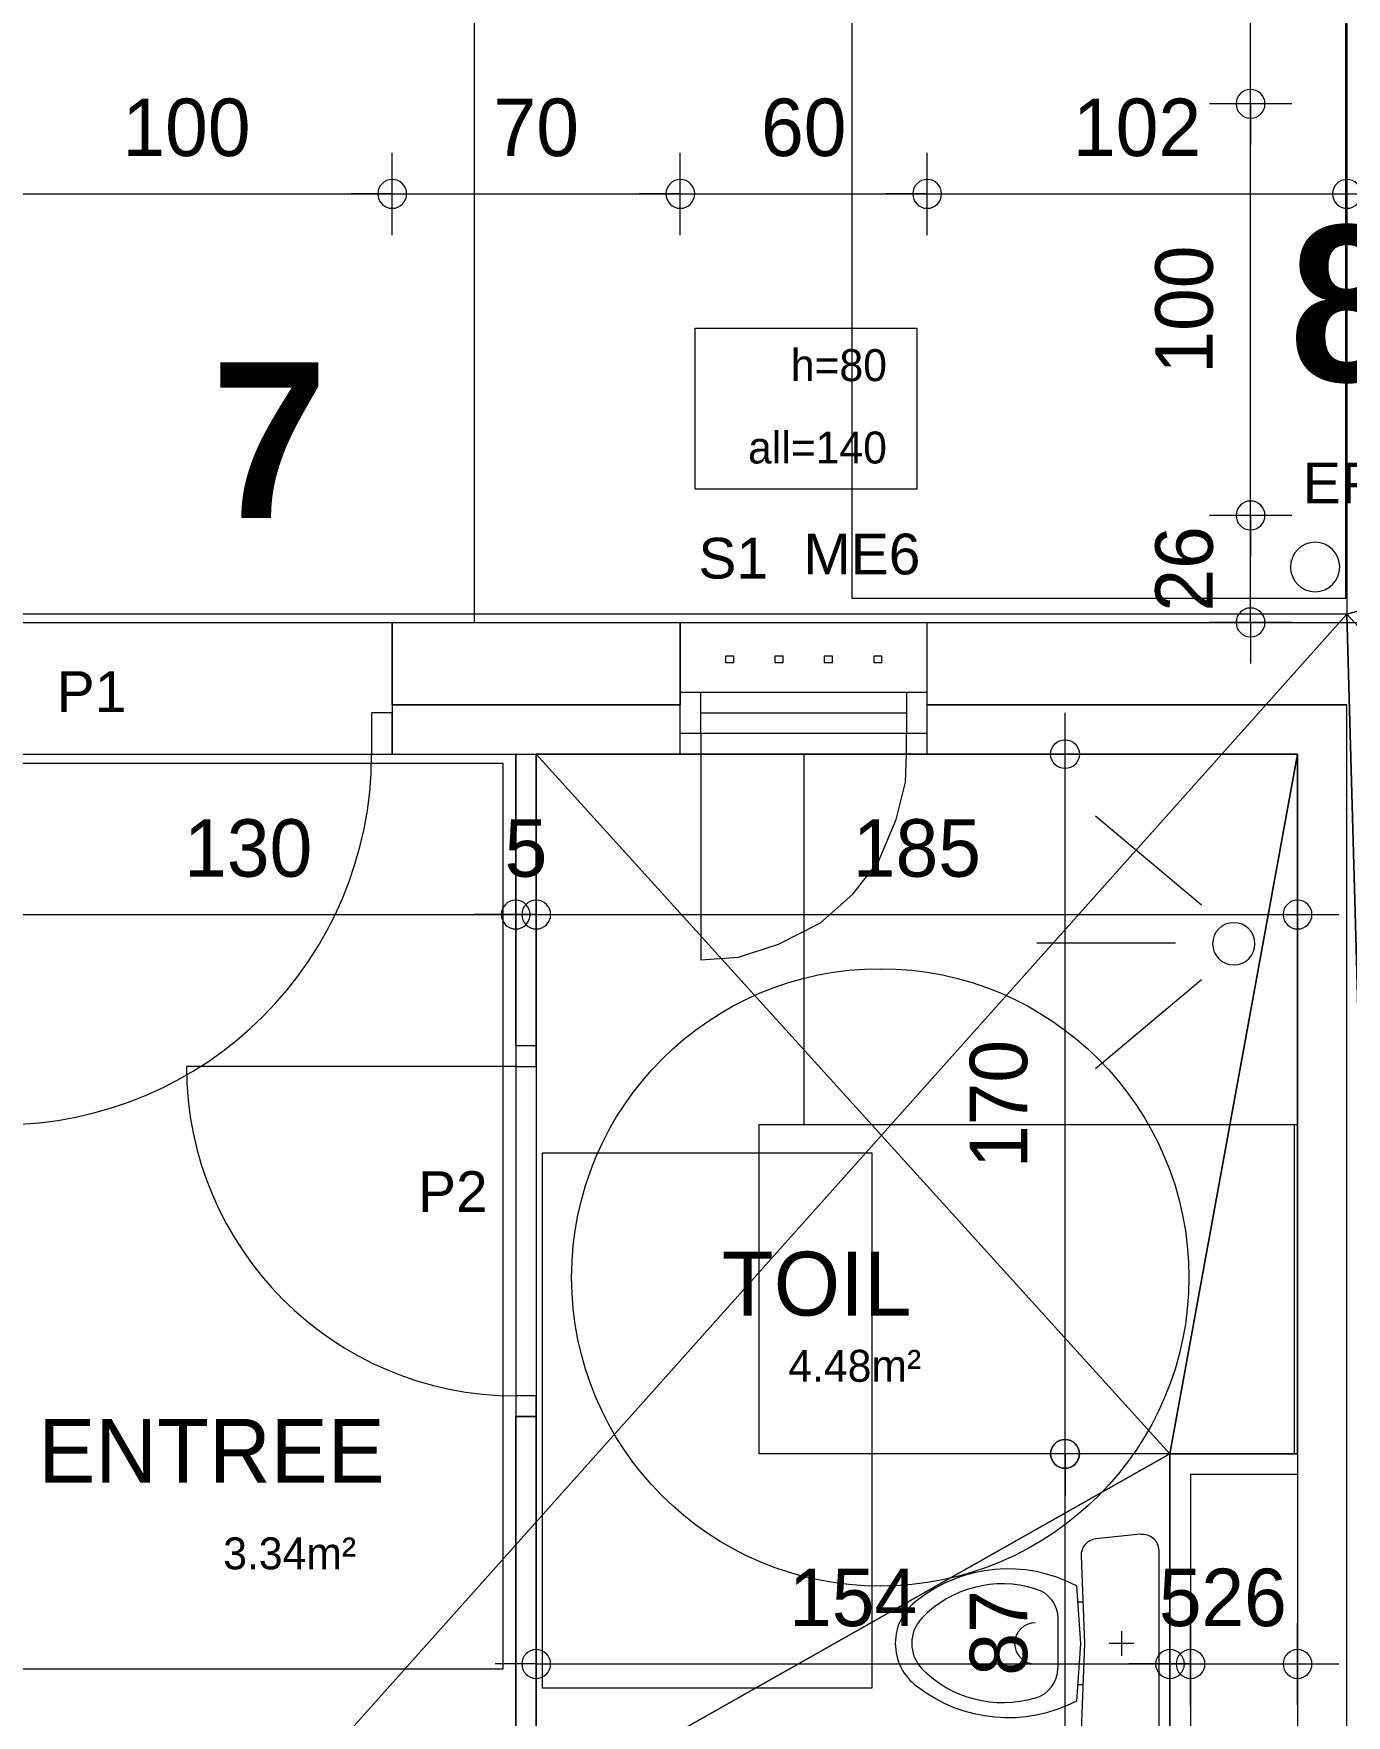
# Model space of a CAD drawing. Header units: metres. Extents: x 1.8 to 61.8, y -53.3 to -11.3.
# Drawn here: x 16.21 to 19.4, y -19.31 to -15.225 of the extents above; entities that cross this region are included whole.
import ezdxf
from ezdxf.enums import TextEntityAlignment as Align
from ezdxf.lldxf.tags import DXFTag

# ---------------------------------------------------------------- set-up
doc = ezdxf.new("R2010")
doc.units = ezdxf.units.M
doc.header["$MEASUREMENT"] = 0
for name, color, linetype in [('Calque commun', 7, 'Continuous'), ('Calque2', 7, 'Continuous'), ('Calque5', 7, 'Continuous'), ('Textes', 7, 'Continuous')]:
    doc.layers.add(name, color=color, linetype=linetype)
doc.styles.add('Arial14', font='arial.ttf', dxfattribs={"height": 0.098961})
doc.styles.add('Century Gothic12', font='GOTHIC.TTF', dxfattribs={"height": 0.077575})
doc.styles.add('Century Gothic18', font='GOTHIC.TTF', dxfattribs={"height": 0.139636})
doc.styles.add('Century Gothic19', font='GOTHICB.TTF', dxfattribs={"height": 0.378481})
doc.styles.add('Century Gothic21', font='GOTHIC.TTF', dxfattribs={"height": 0.155151})
tags = doc.linetypes.add('HIDDEN', pattern=[0.375, 0.25, -0.125]).pattern_tags.tags
tags[6:7] = [DXFTag(74, 4), DXFTag(75, 0), DXFTag(340, '0'), DXFTag(46, 1.0), DXFTag(50, 0.0), DXFTag(44, 0.0), DXFTag(45, 0.0)]
tags[4:5] = [DXFTag(74, 4), DXFTag(75, 0), DXFTag(340, '0'), DXFTag(46, 1.0), DXFTag(50, 0.0), DXFTag(44, 0.0), DXFTag(45, 0.0)]
tags = doc.linetypes.add('HIDDEN2', pattern=[0.1875, 0.125, -0.0625]).pattern_tags.tags
tags[6:7] = [DXFTag(74, 4), DXFTag(75, 0), DXFTag(340, '0'), DXFTag(46, 1.0), DXFTag(50, 0.0), DXFTag(44, 0.0), DXFTag(45, 0.0)]
tags[4:5] = [DXFTag(74, 4), DXFTag(75, 0), DXFTag(340, '0'), DXFTag(46, 1.0), DXFTag(50, 0.0), DXFTag(44, 0.0), DXFTag(45, 0.0)]

# ---------------------------------------------------------------- blocks, each defined once
blk = doc.blocks.new('Block51922')
at = {"layer": 'Calque commun', "color": 7, "linetype": 'Continuous', "lineweight": 18}
for p, q in [((17.0815, -16.6552), (17.7815, -16.6552)), ((18.3815, -16.6552), (19.6015, -16.6552))]:
    blk.add_line(p, q, dxfattribs=at)
at = {"layer": 'Calque commun', "color": 7, "linetype": 'Continuous', "lineweight": 9}
for p, q in [((17.0815, -16.8552), (17.7815, -16.8552)), ((18.3815, -16.8552), (19.4015, -16.8552)), ((17.0815, -16.9752), (17.7815, -16.9752)), ((18.3815, -16.9752), (19.2815, -16.9752))]:
    blk.add_line(p, q, dxfattribs=at)
blk = doc.blocks.new('@PRES_1_$$_1')
at = {"layer": 'Calque commun', "color": 5, "linetype": 'Continuous', "lineweight": 9}
blk.add_line((0.05, 0.32), (0.05, 1.22), dxfattribs=at)
at = {"layer": 'Calque commun', "color": 5, "linetype": 'Continuous', "lineweight": 9, "extrusion": (0, 0, -1)}
blk.add_arc((-0.05, 0.32), 0.9, 90, 180, dxfattribs=at)
at = {"layer": 'Calque commun', "color": 5, "linetype": 'Continuous', "lineweight": 9}
mesh = blk.add_polyface(dxfattribs=at)
corners = [(0, 0.22), (0, 0.32), (0.05, 0.32), (0.05, 0.22)]
mesh.append_faces([[corners[k] for k in face] for face in [(0, 1, 2, 3)]], dxfattribs={"color": 5})
mesh = blk.add_polyface(dxfattribs=at)
corners = [(0.95, 0.22), (0.95, 0.32), (1, 0.32), (1, 0.22)]
mesh.append_faces([[corners[k] for k in face] for face in [(0, 1, 2, 3)]], dxfattribs={"color": 5})
blk = doc.blocks.new('@PRES_1_$$_1-2')
at = {"layer": 'Calque commun', "color": 0, "linetype": 'Continuous', "lineweight": 9}
blk.add_line((0, 0), (0, 0.32), dxfattribs=at)
blk = doc.blocks.new('@PRES_1_$$_1-3')
at = {"layer": 'Calque commun', "color": 0, "linetype": 'Continuous', "lineweight": 9}
blk.add_line((0, 0), (0, 0.32), dxfattribs=at)
blk = doc.blocks.new('INTER_2D_COMB')
at = {"layer": 'Calque commun', "color": 0, "linetype": 'ByBlock', "lineweight": -2}
blk.add_blockref('@PRES_1_$$_1', (0, 0), dxfattribs=at)
at = {"layer": 'Calque commun', "color": 5, "linetype": 'ByBlock', "lineweight": -2}
blk.add_blockref('@PRES_1_$$_1-2', (0, 0), dxfattribs=at)
at = {"layer": 'Calque commun', "color": 5, "linetype": 'ByBlock', "lineweight": -2, "extrusion": (0, 0, -1), "xscale": -1, "yscale": -1, "zscale": -1, "rotation": -180}
blk.add_blockref('@PRES_1_$$_1-3', (-1, 0), dxfattribs=at)
blk = doc.blocks.new('PLACED_COMB')
at = {"layer": 'Calque commun', "color": 0, "linetype": 'ByBlock', "lineweight": -2}
blk.add_blockref('INTER_2D_COMB', (0, 0), dxfattribs=at)
blk = doc.blocks.new('Block51940')
at = {"layer": 'Calque commun', "color": 7, "linetype": 'Continuous', "lineweight": 9}
blk.add_line((19.2815, -16.9752), (19.2815, -25.3352), dxfattribs=at)
blk = doc.blocks.new('120x220')
at = {"layer": 'Calque commun', "color": 7, "linetype": 'HIDDEN', "lineweight": 9}
mesh = blk.add_polyface(dxfattribs=at)
corners = [(0, 2.2), (0, 0), (1.2, 0), (1.2, 2.2)]
mesh.append_faces([[corners[k] for k in face] for face in [(0, 1, 2, 3)]], dxfattribs={"color": 7})
blk = doc.blocks.new('new235')
at = {"layer": 'Calque commun', "color": 5, "linetype": 'Continuous', "lineweight": 9}
blk.add_arc((0, 0), 0.5, 0, 359.99941, dxfattribs=at)
blk = doc.blocks.new('new236')
at = {"layer": 'Calque commun', "color": 5, "linetype": 'Continuous', "lineweight": 9}
blk.add_arc((0, 0), 0.5, 0, 359.99941, dxfattribs=at)
blk = doc.blocks.new('DimLine54755')
at = {"layer": 'Calque commun', "color": 5, "linetype": 'Continuous', "lineweight": 9}
for p, q in [((16.0815, -15.7141), (16.0815, -15.5141)), ((17.0815, -15.7141), (17.0815, -15.5141)), ((16.0815, -15.6141), (15.9815, -15.6141)), ((16.0815, -15.6141), (17.0815, -15.6141)), ((17.0815, -15.6141), (17.1815, -15.6141))]:
    blk.add_line(p, q, dxfattribs=at)
at = {"layer": 'Calque commun', "color": 5, "linetype": 'Continuous', "lineweight": 9, "xscale": 0.07000000029802322, "yscale": 0.07000000029802322, "zscale": 0.07000000029802322}
for name, p in [('new235', (16.0815, -15.6141)), ('new236', (17.0815, -15.6141))]:
    blk.add_blockref(name, p, dxfattribs=at)
at = {"layer": 'Calque commun', "color": 5, "linetype": 'Continuous', "lineweight": 9, "style": 'Century Gothic18'}
blk.add_text('100', height=0.13964, dxfattribs=at).set_placement((16.5815, -15.5641), align=Align.BOTTOM_CENTER)
blk = doc.blocks.new('@PRES_1_$$_1-22')
at = {"layer": 'Calque commun', "color": 5, "linetype": 'Continuous', "lineweight": 9}
for p, q in [((0, 0.32), (0.6, 0.32)), ((0.6, 0.15), (0, 0.15)), ((0.05, 0.05), (0.05, 0.15)), ((0.55, 0.15), (0.55, 0.05)), ((0.05, 0.1), (0.55, 0.1)), ((0.6, 0.05), (0, 0.05)), ((0, 0), (0.6, 0))]:
    blk.add_line(p, q, dxfattribs=at)
blk = doc.blocks.new('@PRES_1_$$_1-23')
at = {"layer": 'Calque commun', "color": 7, "linetype": 'Continuous', "lineweight": 9}
blk.add_line((0, 0), (0, 0.32), dxfattribs=at)
blk = doc.blocks.new('@PRES_1_$$_1-24')
at = {"layer": 'Calque commun', "color": 7, "linetype": 'Continuous', "lineweight": 9}
blk.add_line((0, 0), (0, 0.32), dxfattribs=at)
blk = doc.blocks.new('INTER_2D_COMB8')
at = {"layer": 'Calque commun', "color": 0, "linetype": 'ByBlock', "lineweight": -2}
for name in ['@PRES_1_$$_1-22', '@PRES_1_$$_1-23']:
    blk.add_blockref(name, (0, 0), dxfattribs=at)
at = {"layer": 'Calque commun', "color": 0, "linetype": 'ByBlock', "lineweight": -2, "extrusion": (0, 0, -1), "xscale": -1, "yscale": -1, "zscale": -1, "rotation": -180}
blk.add_blockref('@PRES_1_$$_1-24', (-0.6, 0), dxfattribs=at)
blk = doc.blocks.new('PLACED_COMB8')
at = {"layer": 'Calque commun', "color": 0, "linetype": 'ByBlock', "lineweight": -2}
blk.add_blockref('INTER_2D_COMB8', (0, 0), dxfattribs=at)
blk = doc.blocks.new('new237')
at = {"layer": 'Calque commun', "color": 5, "linetype": 'Continuous', "lineweight": 9}
blk.add_arc((0, 0), 0.5, 0, 359.99941, dxfattribs=at)
blk = doc.blocks.new('new238')
at = {"layer": 'Calque commun', "color": 5, "linetype": 'Continuous', "lineweight": 9}
blk.add_arc((0, 0), 0.5, 0, 359.99941, dxfattribs=at)
blk = doc.blocks.new('DimLine54767')
at = {"layer": 'Calque commun', "color": 5, "linetype": 'Continuous', "lineweight": 9}
for p, q in [((17.0815, -15.7141), (17.0815, -15.5141)), ((17.7815, -15.7141), (17.7815, -15.5141)), ((17.0815, -15.6141), (16.9815, -15.6141)), ((17.0815, -15.6141), (17.7815, -15.6141)), ((17.7815, -15.6141), (17.8815, -15.6141))]:
    blk.add_line(p, q, dxfattribs=at)
at = {"layer": 'Calque commun', "color": 5, "linetype": 'Continuous', "lineweight": 9, "xscale": 0.07000000029802322, "yscale": 0.07000000029802322, "zscale": 0.07000000029802322}
for name, p in [('new237', (17.0815, -15.6141)), ('new238', (17.7815, -15.6141))]:
    blk.add_blockref(name, p, dxfattribs=at)
at = {"layer": 'Calque commun', "color": 5, "linetype": 'Continuous', "lineweight": 9, "style": 'Century Gothic18'}
blk.add_text('70', height=0.13964, dxfattribs=at).set_placement((17.4315, -15.5641), align=Align.BOTTOM_CENTER)
blk = doc.blocks.new('new239')
at = {"layer": 'Calque commun', "color": 5, "linetype": 'Continuous', "lineweight": 9}
blk.add_arc((0, 0), 0.5, 0, 359.99941, dxfattribs=at)
blk = doc.blocks.new('new240')
at = {"layer": 'Calque commun', "color": 5, "linetype": 'Continuous', "lineweight": 9}
blk.add_arc((0, 0), 0.5, 0, 359.99941, dxfattribs=at)
blk = doc.blocks.new('DimLine54775')
at = {"layer": 'Calque commun', "color": 5, "linetype": 'Continuous', "lineweight": 9}
for p, q in [((17.7815, -15.7141), (17.7815, -15.5141)), ((18.3815, -15.7141), (18.3815, -15.5141)), ((17.7815, -15.6141), (17.6815, -15.6141)), ((17.7815, -15.6141), (18.3815, -15.6141)), ((18.3815, -15.6141), (18.4815, -15.6141))]:
    blk.add_line(p, q, dxfattribs=at)
at = {"layer": 'Calque commun', "color": 5, "linetype": 'Continuous', "lineweight": 9, "xscale": 0.07000000029802322, "yscale": 0.07000000029802322, "zscale": 0.07000000029802322}
for name, p in [('new239', (17.7815, -15.6141)), ('new240', (18.3815, -15.6141))]:
    blk.add_blockref(name, p, dxfattribs=at)
at = {"layer": 'Calque commun', "color": 5, "linetype": 'Continuous', "lineweight": 9, "style": 'Century Gothic18'}
blk.add_text('60', height=0.13964, dxfattribs=at).set_placement((18.0815, -15.5641), align=Align.BOTTOM_CENTER)
blk = doc.blocks.new('new241')
at = {"layer": 'Calque commun', "color": 5, "linetype": 'Continuous', "lineweight": 9}
blk.add_arc((0, 0), 0.5, 0, 359.99941, dxfattribs=at)
blk = doc.blocks.new('new242')
at = {"layer": 'Calque commun', "color": 5, "linetype": 'Continuous', "lineweight": 9}
blk.add_arc((0, 0), 0.5, 0, 359.99941, dxfattribs=at)
blk = doc.blocks.new('DimLine54783')
at = {"layer": 'Calque commun', "color": 5, "linetype": 'Continuous', "lineweight": 9}
for p, q in [((18.3815, -15.7141), (18.3815, -15.5141)), ((19.4015, -15.7141), (19.4015, -15.5141)), ((18.3815, -15.6141), (18.2815, -15.6141)), ((18.3815, -15.6141), (19.4015, -15.6141)), ((19.4015, -15.6141), (19.5015, -15.6141))]:
    blk.add_line(p, q, dxfattribs=at)
at = {"layer": 'Calque commun', "color": 5, "linetype": 'Continuous', "lineweight": 9, "xscale": 0.07000000029802322, "yscale": 0.07000000029802322, "zscale": 0.07000000029802322}
for name, p in [('new241', (18.3815, -15.6141)), ('new242', (19.4015, -15.6141))]:
    blk.add_blockref(name, p, dxfattribs=at)
at = {"layer": 'Calque commun', "color": 5, "linetype": 'Continuous', "lineweight": 9, "style": 'Century Gothic18'}
blk.add_text('102', height=0.13964, dxfattribs=at).set_placement((18.8915, -15.5641), align=Align.BOTTOM_CENTER)
blk = doc.blocks.new('new261')
at = {"layer": 'Calque commun', "color": 5, "linetype": 'Continuous', "lineweight": 9}
blk.add_arc((0, 0), 0.5, 0, 359.99941, dxfattribs=at)
blk = doc.blocks.new('new262')
at = {"layer": 'Calque commun', "color": 5, "linetype": 'Continuous', "lineweight": 9}
blk.add_arc((0, 0), 0.5, 0, 359.99941, dxfattribs=at)
blk = doc.blocks.new('DimLine55080')
at = {"layer": 'Calque commun', "color": 5, "linetype": 'Continuous', "lineweight": 9}
for p, q in [((19.1673, -16.3952), (19.1673, -16.2952)), ((19.2673, -16.3952), (19.0673, -16.3952)), ((19.1673, -16.6552), (19.1673, -16.3952)), ((19.2673, -16.6552), (19.0673, -16.6552)), ((19.1673, -16.6552), (19.1673, -16.7552))]:
    blk.add_line(p, q, dxfattribs=at)
at = {"layer": 'Calque commun', "color": 5, "linetype": 'Continuous', "lineweight": 9, "xscale": 0.07000000029802322, "yscale": 0.07000000029802322, "zscale": 0.07000000029802322, "rotation": 90}
for name, p in [('new262', (19.1673, -16.3952)), ('new261', (19.1673, -16.6552))]:
    blk.add_blockref(name, p, dxfattribs=at)
at = {"layer": 'Calque commun', "color": 5, "linetype": 'Continuous', "lineweight": 9, "style": 'Century Gothic18'}
blk.add_text('26', height=0.13964, rotation=90, dxfattribs=at).set_placement((19.1173, -16.5252), align=Align.BOTTOM_CENTER)
blk = doc.blocks.new('new263')
at = {"layer": 'Calque commun', "color": 5, "linetype": 'Continuous', "lineweight": 9}
blk.add_arc((0, 0), 0.5, 0, 359.99941, dxfattribs=at)
blk = doc.blocks.new('new264')
at = {"layer": 'Calque commun', "color": 5, "linetype": 'Continuous', "lineweight": 9}
blk.add_arc((0, 0), 0.5, 0, 359.99941, dxfattribs=at)
blk = doc.blocks.new('DimLine55088')
at = {"layer": 'Calque commun', "color": 5, "linetype": 'Continuous', "lineweight": 9}
for p, q in [((19.1673, -15.3952), (19.1673, -15.2952)), ((19.2673, -15.3952), (19.0673, -15.3952)), ((19.1673, -16.3952), (19.1673, -15.3952)), ((19.2673, -16.3952), (19.0673, -16.3952)), ((19.1673, -16.3952), (19.1673, -16.4952))]:
    blk.add_line(p, q, dxfattribs=at)
at = {"layer": 'Calque commun', "color": 5, "linetype": 'Continuous', "lineweight": 9, "xscale": 0.07000000029802322, "yscale": 0.07000000029802322, "zscale": 0.07000000029802322, "rotation": 90}
for name, p in [('new264', (19.1673, -15.3952)), ('new263', (19.1673, -16.3952))]:
    blk.add_blockref(name, p, dxfattribs=at)
at = {"layer": 'Calque commun', "color": 5, "linetype": 'Continuous', "lineweight": 9, "style": 'Century Gothic18'}
blk.add_text('100', height=0.13964, rotation=90, dxfattribs=at).set_placement((19.1173, -15.8952), align=Align.BOTTOM_CENTER)
blk = doc.blocks.new('new265')
at = {"layer": 'Calque commun', "color": 5, "linetype": 'Continuous', "lineweight": 9}
blk.add_arc((0, 0), 0.5, 0, 359.99941, dxfattribs=at)
blk = doc.blocks.new('new266')
at = {"layer": 'Calque commun', "color": 5, "linetype": 'Continuous', "lineweight": 9}
blk.add_arc((0, 0), 0.5, 0, 359.99941, dxfattribs=at)
blk = doc.blocks.new('DimLine55096')
at = {"layer": 'Calque commun', "color": 5, "linetype": 'Continuous', "lineweight": 9}
for p, q in [((19.1673, -14.7998), (19.1673, -14.6998)), ((19.2673, -14.7998), (19.0673, -14.7998)), ((19.1673, -15.3952), (19.1673, -14.7998)), ((19.2673, -15.3952), (19.0673, -15.3952)), ((19.1673, -15.3952), (19.1673, -15.4952))]:
    blk.add_line(p, q, dxfattribs=at)
at = {"layer": 'Calque commun', "color": 5, "linetype": 'Continuous', "lineweight": 9, "xscale": 0.07000000029802322, "yscale": 0.07000000029802322, "zscale": 0.07000000029802322, "rotation": 90}
for name, p in [('new266', (19.1673, -14.7998)), ('new265', (19.1673, -15.3952))]:
    blk.add_blockref(name, p, dxfattribs=at)
at = {"layer": 'Calque commun', "color": 5, "linetype": 'Continuous', "lineweight": 9, "style": 'Century Gothic18'}
blk.add_text('60', height=0.13964, rotation=90, dxfattribs=at).set_placement((19.1173, -15.0975), align=Align.BOTTOM_CENTER)
blk = doc.blocks.new('douche90x120')
at = {"layer": 'Calque commun', "color": 7, "linetype": 'Continuous', "lineweight": 9}
for p, q in [((-0.491, -0.1501), (-0.2333, -0.3664)), ((-0.6334, -0.4582), (-0.2969, -0.4582)), ((-0.491, -0.7635), (-0.2333, -0.5472))]:
    blk.add_line(p, q, dxfattribs=at)
blk.add_arc((-0.1549, -0.4608), 0.0514, 90, 89.9994, dxfattribs=at)
mesh = blk.add_polyface(dxfattribs=at)
corners = [(-1.2, -0.9), (0, -0.9), (0, 0), (-1.2, 0)]
mesh.append_faces([[corners[k] for k in face] for face in [(0, 1, 2, 3)]], dxfattribs={"color": 7})
blk = doc.blocks.new('80x130')
at = {"layer": 'Calque commun', "color": 7, "linetype": 'HIDDEN', "lineweight": 9}
mesh = blk.add_polyface(dxfattribs=at)
corners = [(0, 0), (0, 1.3), (0.8, 1.3), (0.8, 0)]
mesh.append_faces([[corners[k] for k in face] for face in [(0, 1, 2, 3)]], dxfattribs={"color": 7})
blk = doc.blocks.new('xmodule1pcent')
at = {"layer": 'Calque commun', "color": 5, "linetype": 'Continuous', "lineweight": 9}
blk.add_arc((0, 0), 0.5, 0, 359.99941, dxfattribs=at)
blk = doc.blocks.new('xmodule1pcent2')
at = {"layer": 'Calque commun', "color": 5, "linetype": 'Continuous', "lineweight": 9}
blk.add_arc((0, 0), 0.5, 0, 359.99941, dxfattribs=at)
blk = doc.blocks.new('DimLine53246')
at = {"layer": 'Calque commun', "color": 5, "linetype": 'Continuous', "lineweight": 9}
for p, q in [((16.0815, -18.1163), (16.0815, -18.3163)), ((17.3815, -18.1163), (17.3815, -18.3163)), ((16.0815, -18.2163), (15.9815, -18.2163)), ((16.0815, -18.2163), (17.3815, -18.2163)), ((17.3815, -18.2163), (17.4815, -18.2163))]:
    blk.add_line(p, q, dxfattribs=at)
at = {"layer": 'Calque commun', "color": 5, "linetype": 'Continuous', "lineweight": 9, "xscale": 0.07000000029802322, "yscale": 0.07000000029802322, "zscale": 0.07000000029802322}
for name, p in [('xmodule1pcent', (16.0815, -18.2163)), ('xmodule1pcent2', (17.3815, -18.2163))]:
    blk.add_blockref(name, p, dxfattribs=at)
at = {"layer": 'Calque commun', "color": 5, "linetype": 'Continuous', "lineweight": 9, "style": 'Century Gothic18'}
blk.add_text('130', height=0.13964, dxfattribs=at).set_placement((16.7315, -18.1663), align=Align.BOTTOM_CENTER)
blk = doc.blocks.new('@PRES_1_$$_1-34')
at = {"layer": 'Calque commun', "color": 5, "linetype": 'Continuous', "lineweight": 9}
blk.add_line((0.05, 0.05), (0.05, 0.85), dxfattribs=at)
at = {"layer": 'Calque commun', "color": 5, "linetype": 'Continuous', "lineweight": 9, "extrusion": (0, 0, -1)}
blk.add_arc((-0.05, 0.05), 0.8, 90, 180, dxfattribs=at)
at = {"layer": 'Calque commun', "color": 5, "linetype": 'Continuous', "lineweight": 9}
mesh = blk.add_polyface(dxfattribs=at)
corners = [(0, 0), (0, 0.05), (0.05, 0.05), (0.05, 0)]
mesh.append_faces([[corners[k] for k in face] for face in [(0, 1, 2, 3)]], dxfattribs={"color": 5})
mesh = blk.add_polyface(dxfattribs=at)
corners = [(0.85, 0), (0.85, 0.05), (0.9, 0.05), (0.9, 0)]
mesh.append_faces([[corners[k] for k in face] for face in [(0, 1, 2, 3)]], dxfattribs={"color": 5})
blk = doc.blocks.new('@PRES_1_$$_1-35')
at = {"layer": 'Calque commun', "color": 0, "linetype": 'Continuous', "lineweight": 9}
blk.add_line((0, 0), (0, 0.05), dxfattribs=at)
blk = doc.blocks.new('@PRES_1_$$_1-36')
at = {"layer": 'Calque commun', "color": 0, "linetype": 'Continuous', "lineweight": 9}
blk.add_line((0, 0), (0, 0.05), dxfattribs=at)
blk = doc.blocks.new('INTER_2D_COMB12')
at = {"layer": 'Calque5', "color": 0, "linetype": 'ByBlock', "lineweight": -2}
blk.add_blockref('@PRES_1_$$_1-34', (0, 0), dxfattribs=at)
at = {"layer": 'Calque5', "color": 15, "linetype": 'ByBlock', "lineweight": -2}
blk.add_blockref('@PRES_1_$$_1-35', (0, 0), dxfattribs=at)
at = {"layer": 'Calque5', "color": 15, "linetype": 'ByBlock', "lineweight": -2, "extrusion": (0, 0, -1), "xscale": -1, "yscale": -1, "zscale": -1, "rotation": -180}
blk.add_blockref('@PRES_1_$$_1-36', (-0.9, 0), dxfattribs=at)
blk = doc.blocks.new('PLACED_COMB12')
at = {"layer": 'Calque5', "color": 0, "linetype": 'ByBlock', "lineweight": -2}
blk.add_blockref('INTER_2D_COMB12', (0, 0), dxfattribs=at)
blk = doc.blocks.new('xmodule1pcent7')
at = {"layer": 'Calque commun', "color": 5, "linetype": 'Continuous', "lineweight": 9}
blk.add_arc((0, 0), 0.5, 0, 359.99941, dxfattribs=at)
blk = doc.blocks.new('xmodule1pcent8')
at = {"layer": 'Calque commun', "color": 5, "linetype": 'Continuous', "lineweight": 9}
blk.add_arc((0, 0), 0.5, 0, 359.99941, dxfattribs=at)
blk = doc.blocks.new('DimLine55283')
at = {"layer": 'Calque commun', "color": 5, "linetype": 'Continuous', "lineweight": 9}
for p, q in [((17.3815, -18.3163), (17.3815, -18.1163)), ((17.4315, -18.1163), (17.4315, -18.3163)), ((17.3815, -18.2163), (17.2815, -18.2163)), ((17.3815, -18.2163), (17.4315, -18.2163)), ((17.4315, -18.2163), (17.5315, -18.2163))]:
    blk.add_line(p, q, dxfattribs=at)
at = {"layer": 'Calque commun', "color": 5, "linetype": 'Continuous', "lineweight": 9, "xscale": 0.07000000029802322, "yscale": 0.07000000029802322, "zscale": 0.07000000029802322}
for name, p in [('xmodule1pcent7', (17.3815, -18.2163)), ('xmodule1pcent8', (17.4315, -18.2163))]:
    blk.add_blockref(name, p, dxfattribs=at)
at = {"layer": 'Calque commun', "color": 5, "linetype": 'Continuous', "lineweight": 9, "style": 'Century Gothic18'}
blk.add_text('5', height=0.1396, dxfattribs=at).set_placement((17.4065, -18.1663), align=Align.BOTTOM_CENTER)
blk = doc.blocks.new('xmodule1pcent9')
at = {"layer": 'Calque commun', "color": 5, "linetype": 'Continuous', "lineweight": 9}
blk.add_arc((0, 0), 0.5, 0, 359.99941, dxfattribs=at)
blk = doc.blocks.new('xmodule1pcent10')
at = {"layer": 'Calque commun', "color": 5, "linetype": 'Continuous', "lineweight": 9}
blk.add_arc((0, 0), 0.5, 0, 359.99941, dxfattribs=at)
blk = doc.blocks.new('DimLine55291')
at = {"layer": 'Calque commun', "color": 5, "linetype": 'Continuous', "lineweight": 9}
for p, q in [((17.4315, -20.1369), (17.4315, -19.9369)), ((18.9715, -20.1369), (18.9715, -19.9369)), ((17.4315, -20.0369), (17.3315, -20.0369)), ((17.4315, -20.0369), (18.9715, -20.0369)), ((18.9715, -20.0369), (19.0715, -20.0369))]:
    blk.add_line(p, q, dxfattribs=at)
at = {"layer": 'Calque commun', "color": 5, "linetype": 'Continuous', "lineweight": 9, "xscale": 0.07000000029802322, "yscale": 0.07000000029802322, "zscale": 0.07000000029802322}
for name, p in [('xmodule1pcent9', (17.4315, -20.0369)), ('xmodule1pcent10', (18.9715, -20.0369))]:
    blk.add_blockref(name, p, dxfattribs=at)
at = {"layer": 'Calque commun', "color": 5, "linetype": 'Continuous', "lineweight": 9, "style": 'Century Gothic18'}
blk.add_text('154', height=0.13964, dxfattribs=at).set_placement((18.2015, -19.9869), align=Align.BOTTOM_CENTER)
blk = doc.blocks.new('xmodule1pcent11')
at = {"layer": 'Calque commun', "color": 5, "linetype": 'Continuous', "lineweight": 9}
blk.add_arc((0, 0), 0.5, 0, 359.99941, dxfattribs=at)
blk = doc.blocks.new('xmodule1pcent12')
at = {"layer": 'Calque commun', "color": 5, "linetype": 'Continuous', "lineweight": 9}
blk.add_arc((0, 0), 0.5, 0, 359.99941, dxfattribs=at)
blk = doc.blocks.new('DimLine55302')
at = {"layer": 'Calque commun', "color": 5, "linetype": 'Continuous', "lineweight": 9}
for p, q in [((18.9715, -20.1369), (18.9715, -19.9369)), ((19.0215, -20.1369), (19.0215, -19.9369)), ((18.9715, -20.0369), (18.8715, -20.0369)), ((18.9715, -20.0369), (19.0215, -20.0369)), ((19.0215, -20.0369), (19.1215, -20.0369))]:
    blk.add_line(p, q, dxfattribs=at)
at = {"layer": 'Calque commun', "color": 5, "linetype": 'Continuous', "lineweight": 9, "xscale": 0.07000000029802322, "yscale": 0.07000000029802322, "zscale": 0.07000000029802322}
for name, p in [('xmodule1pcent11', (18.9715, -20.0369)), ('xmodule1pcent12', (19.0215, -20.0369))]:
    blk.add_blockref(name, p, dxfattribs=at)
at = {"layer": 'Calque commun', "color": 5, "linetype": 'Continuous', "lineweight": 9, "style": 'Century Gothic18'}
blk.add_text('5', height=0.1396, dxfattribs=at).set_placement((18.9965, -19.9869), align=Align.BOTTOM_CENTER)
blk = doc.blocks.new('xmodule1pcent21')
at = {"layer": 'Calque commun', "color": 5, "linetype": 'Continuous', "lineweight": 9}
blk.add_arc((0, 0), 0.5, 0, 359.99941, dxfattribs=at)
blk = doc.blocks.new('xmodule1pcent22')
at = {"layer": 'Calque commun', "color": 5, "linetype": 'Continuous', "lineweight": 9}
blk.add_arc((0, 0), 0.5, 0, 359.99941, dxfattribs=at)
blk = doc.blocks.new('DimLine55360')
at = {"layer": 'Calque commun', "color": 5, "linetype": 'Continuous', "lineweight": 9}
for p, q in [((18.7164, -17.8266), (18.7164, -17.7266)), ((18.8164, -17.8266), (18.6164, -17.8266)), ((18.7164, -19.5266), (18.7164, -17.8266)), ((18.8164, -19.5266), (18.6164, -19.5266)), ((18.7164, -19.5266), (18.7164, -19.6266))]:
    blk.add_line(p, q, dxfattribs=at)
at = {"layer": 'Calque commun', "color": 5, "linetype": 'Continuous', "lineweight": 9, "extrusion": (0, 0, -1), "xscale": -0.07000000029802322, "yscale": -0.07000000029802322, "zscale": -0.07000000029802322, "rotation": 90}
for name, p in [('xmodule1pcent22', (-18.7164, -17.8266)), ('xmodule1pcent21', (-18.7164, -19.5266))]:
    blk.add_blockref(name, p, dxfattribs=at)
at = {"layer": 'Calque commun', "color": 5, "linetype": 'Continuous', "lineweight": 9, "style": 'Century Gothic18'}
blk.add_text('170', height=0.13964, rotation=90, dxfattribs=at).set_placement((18.6664, -18.6766), align=Align.BOTTOM_CENTER)
blk = doc.blocks.new('xmodule1pcent23')
at = {"layer": 'Calque commun', "color": 5, "linetype": 'Continuous', "lineweight": 9}
blk.add_arc((0, 0), 0.5, 0, 359.99941, dxfattribs=at)
blk = doc.blocks.new('xmodule1pcent24')
at = {"layer": 'Calque commun', "color": 5, "linetype": 'Continuous', "lineweight": 9}
blk.add_arc((0, 0), 0.5, 0, 359.99941, dxfattribs=at)
blk = doc.blocks.new('DimLine55368')
at = {"layer": 'Calque commun', "color": 5, "linetype": 'Continuous', "lineweight": 9}
for p, q in [((18.7164, -19.5266), (18.7164, -19.4266)), ((18.8164, -19.5266), (18.6164, -19.5266)), ((18.7164, -20.3966), (18.7164, -19.5266)), ((18.8164, -20.3966), (18.6164, -20.3966)), ((18.7164, -20.3966), (18.7164, -20.4966))]:
    blk.add_line(p, q, dxfattribs=at)
at = {"layer": 'Calque commun', "color": 5, "linetype": 'Continuous', "lineweight": 9, "xscale": 0.07000000029802322, "yscale": 0.07000000029802322, "zscale": 0.07000000029802322, "rotation": 90}
for name, p in [('xmodule1pcent24', (18.7164, -19.5266)), ('xmodule1pcent23', (18.7164, -20.3966))]:
    blk.add_blockref(name, p, dxfattribs=at)
at = {"layer": 'Calque commun', "color": 5, "linetype": 'Continuous', "lineweight": 9, "style": 'Century Gothic18'}
blk.add_text('87', height=0.13964, rotation=90, dxfattribs=at).set_placement((18.6664, -19.9616), align=Align.BOTTOM_CENTER)
blk = doc.blocks.new('xmodule1pcent37')
at = {"layer": 'Calque commun', "color": 5, "linetype": 'Continuous', "lineweight": 9}
blk.add_arc((0, 0), 0.5, 0, 359.99941, dxfattribs=at)
blk = doc.blocks.new('xmodule1pcent38')
at = {"layer": 'Calque commun', "color": 5, "linetype": 'Continuous', "lineweight": 9}
blk.add_arc((0, 0), 0.5, 0, 359.99941, dxfattribs=at)
blk = doc.blocks.new('DimLine55777')
at = {"layer": 'Calque commun', "color": 5, "linetype": 'Continuous', "lineweight": 9}
for p, q in [((19.0215, -20.1369), (19.0215, -19.9369)), ((19.2815, -20.1369), (19.2815, -19.9369)), ((19.0215, -20.0369), (18.9215, -20.0369)), ((19.0215, -20.0369), (19.2815, -20.0369)), ((19.2815, -20.0369), (19.3815, -20.0369))]:
    blk.add_line(p, q, dxfattribs=at)
at = {"layer": 'Calque commun', "color": 5, "linetype": 'Continuous', "lineweight": 9, "xscale": 0.07000000029802322, "yscale": 0.07000000029802322, "zscale": 0.07000000029802322}
for name, p in [('xmodule1pcent37', (19.0215, -20.0369)), ('xmodule1pcent38', (19.2815, -20.0369))]:
    blk.add_blockref(name, p, dxfattribs=at)
at = {"layer": 'Calque commun', "color": 5, "linetype": 'Continuous', "lineweight": 9, "style": 'Century Gothic18'}
blk.add_text('26', height=0.13964, dxfattribs=at).set_placement((19.1515, -19.9869), align=Align.BOTTOM_CENTER)
blk = doc.blocks.new('xmodule1pcent65')
at = {"layer": 'Calque commun', "color": 5, "linetype": 'Continuous', "lineweight": 9}
blk.add_arc((0, 0), 0.5, 0, 359.99941, dxfattribs=at)
blk = doc.blocks.new('xmodule1pcent66')
at = {"layer": 'Calque commun', "color": 5, "linetype": 'Continuous', "lineweight": 9}
blk.add_arc((0, 0), 0.5, 0, 359.99941, dxfattribs=at)
blk = doc.blocks.new('DimLine60911')
at = {"layer": 'Calque commun', "color": 5, "linetype": 'Continuous', "lineweight": 9}
for p, q in [((17.4315, -18.3163), (17.4315, -18.1163)), ((19.2815, -18.3163), (19.2815, -18.1163)), ((17.4315, -18.2163), (17.3315, -18.2163)), ((17.4315, -18.2163), (19.2815, -18.2163)), ((19.2815, -18.2163), (19.3815, -18.2163))]:
    blk.add_line(p, q, dxfattribs=at)
at = {"layer": 'Calque commun', "color": 5, "linetype": 'Continuous', "lineweight": 9, "xscale": 0.07000000029802322, "yscale": 0.07000000029802322, "zscale": 0.07000000029802322}
for name, p in [('xmodule1pcent65', (17.4315, -18.2163)), ('xmodule1pcent66', (19.2815, -18.2163))]:
    blk.add_blockref(name, p, dxfattribs=at)
at = {"layer": 'Calque commun', "color": 5, "linetype": 'Continuous', "lineweight": 9, "style": 'Century Gothic18'}
blk.add_text('185', height=0.13964, dxfattribs=at).set_placement((18.3565, -18.1663), align=Align.BOTTOM_CENTER)
blk = doc.blocks.new('xmodule1pcent67')
at = {"layer": 'Calque commun', "color": 7, "linetype": 'Continuous', "lineweight": 9}
blk.add_line((17.3815, -18.4516), (17.3815, -17.8266), dxfattribs=at)
at = {"layer": 'Calque commun', "color": 15, "linetype": 'Continuous', "lineweight": 18}
for p, q in [((17.3815, -17.8266), (17.4315, -17.8266)), ((17.3815, -18.5355), (17.3815, -17.8266)), ((17.4315, -18.5355), (17.4315, -17.8266)), ((17.3815, -20.3966), (17.3815, -19.4355)), ((17.4315, -20.3966), (17.4315, -19.4355)), ((19.2815, -19.5266), (18.9715, -19.5266)), ((18.9715, -19.5266), (18.9715, -20.3966)), ((19.2815, -19.5266), (19.2815, -19.5766)), ((19.2815, -19.5766), (19.0215, -19.5766)), ((19.0215, -19.5766), (19.0215, -20.3966))]:
    blk.add_line(p, q, dxfattribs=at)
at = {"layer": 'Calque commun', "color": 7, "linetype": 'HIDDEN', "lineweight": 9, "extrusion": (1.22461e-16, 0, -1)}
blk.add_arc((-18.2675, -19.0978), 0.75, 270, 269.9994, dxfattribs=at)
at = {"layer": 'Calque commun', "color": 5, "linetype": 'Continuous', "lineweight": 9}
for name in ['DimLine55360', 'DimLine53246', 'DimLine55283', 'DimLine60911', 'DimLine55368', 'DimLine55291', 'DimLine55302', 'DimLine55777']:
    blk.add_blockref(name, (0, 0), dxfattribs=at)
at = {"layer": 'Calque commun', "color": 0, "linetype": 'ByBlock', "lineweight": -2}
for name, p in [('120x220', (16.1509, -20.049)), ('douche90x120', (19.2815, -17.8266))]:
    blk.add_blockref(name, p, dxfattribs=at)
at = {"layer": 'Calque commun', "color": 0, "linetype": 'ByBlock', "lineweight": -2, "extrusion": (0, 0, -1), "xscale": -1, "yscale": -1, "zscale": -1, "rotation": 90.00000000000001}
blk.add_blockref('PLACED_COMB12', (-17.4315, -18.5355), dxfattribs=at)
at = {"layer": 'Calque commun', "color": 0, "linetype": 'ByBlock', "lineweight": -2}
for p, rotation in [((19.273, -19.5266), 90), ((18.2468, -18.7954), 180)]:
    blk.add_blockref('80x130', p, dxfattribs=dict(at, rotation=rotation))
at = {"layer": 'Calque commun', "color": 9, "linetype": 'ByBlock', "lineweight": -2, "style": 'Century Gothic12'}
for s, p in [('4.48m²', (18.3669, -19.2738)), ('3.34m²', (16.9937, -19.7295, 0))]:
    blk.add_text(s, height=0.07758, dxfattribs=at).set_placement(p, align=Align.TOP_RIGHT)
at = {"layer": 'Textes', "color": 5, "linetype": 'ByBlock', "lineweight": -2, "style": 'Arial14'}
blk.add_text('P2', height=0.09896, dxfattribs=at).set_placement((17.1443, -18.9684), align=Align.BOTTOM_LEFT)
at = {"layer": 'Textes', "color": 5, "linetype": 'ByBlock', "lineweight": -2, "style": 'Century Gothic21'}
for s, p in [('TOIL', (17.8819, -19.0354)), ('ENTREE', (16.2216, -19.4417))]:
    blk.add_text(s, height=0.15515, dxfattribs=at).set_placement(p, align=Align.TOP_LEFT)
at = {"layer": 'Calque commun', "color": 9, "linetype": 'Continuous', "lineweight": 18}
mesh = blk.add_polyface(dxfattribs=at)
corners = [(13.3216, -17.8268), (13.3216, -20.2866), (13.9816, -20.2866), (13.3216, -26.1866), (16.9815, -22.4041), (13.9816, -21.0066), (16.0315, -20.4766), (16.9815, -21.654), (17.0395, -21.5019), (13.3216, -21.0066), (18.2659, -20.4766), (17.262, -21.3766), (18.2659, -21.3766), (17.1586, -21.4553), (19.2815, -26.1866), (19.2815, -22.4041), (16.0315, -17.8266), (17.262, -21.4566)]
mesh.append_faces([[corners[k] for k in face] for face in [(3, 5, 9), (10, 11, 12)]], dxfattribs={"vtx0": -1, "color": 9})
mesh.append_faces([[corners[k] for k in face] for face in [(13, 11, 8), (0, 2, 16)]], dxfattribs={"vtx0": -1, "vtx1": -1, "color": 9})
mesh.append_faces([[corners[k] for k in face] for face in [(3, 4, 5), (6, 5, 7), (6, 8, 11)]], dxfattribs={"vtx0": -1, "vtx1": -1, "vtx2": -1, "color": 9})
mesh.append_faces([[corners[k] for k in face] for face in [(6, 7, 8), (6, 2, 5)]], dxfattribs={"vtx0": -1, "vtx2": -1, "color": 9})
mesh.append_faces([[corners[k] for k in face] for face in [(15, 4, 14)]], dxfattribs={"vtx1": -1, "color": 9})
mesh.append_faces([[corners[k] for k in face] for face in [(3, 14, 4), (10, 6, 11), (4, 7, 5), (6, 16, 2)]], dxfattribs={"vtx1": -1, "vtx2": -1, "color": 9})
mesh.append_faces([[corners[k] for k in face] for face in [(0, 1, 2), (13, 17, 11)]], dxfattribs={"vtx2": -1, "color": 9})
at = {"layer": 'Calque commun', "color": 9, "linetype": 'Continuous', "lineweight": 9}
mesh = blk.add_polyface(dxfattribs=at)
corners = [(17.3815, -20.3966), (16.0815, -20.3966), (16.0815, -17.8266), (17.3815, -17.8266)]
mesh.append_faces([[corners[k] for k in face] for face in [(0, 1, 2, 3)]], dxfattribs={"color": 9})
at = {"layer": 'Calque commun', "color": 9, "linetype": 'Continuous', "lineweight": 18}
mesh = blk.add_polyface(dxfattribs=at)
corners = [(18.9715, -20.3966), (18.9715, -19.5266), (17.4315, -20.3966), (17.4315, -17.8266), (19.2815, -17.8266), (19.2815, -19.5266)]
mesh.append_faces([[corners[k] for k in face] for face in [(3, 1, 4)]], dxfattribs={"vtx0": -1, "vtx1": -1, "color": 9})
mesh.append_faces([[corners[k] for k in face] for face in [(0, 1, 2), (5, 4, 1)]], dxfattribs={"vtx1": -1, "color": 9})
mesh.append_faces([[corners[k] for k in face] for face in [(3, 2, 1)]], dxfattribs={"vtx1": -1, "vtx2": -1, "color": 9})
blk = doc.blocks.new('wc-3')
at = {"layer": 'Calque2', "color": 6, "linetype": 'Continuous', "lineweight": 9}
for p, q in [((-0.2256, 0), (0.2256, 0)), ((-0.2653, -0.0442), (-0.2539, -0.1527)), ((0, -0.06), (0, -0.12)), ((0.2539, -0.1527), (0.2653, -0.0442)), ((-0.03, -0.09), (0.03, -0.09)), ((-0.2125, -0.1885), (0, -0.18)), ((-0.14, -0.2), (0, -0.19)), ((-0.1, -0.184), (-0.1, -0.1971)), ((0, -0.18), (0.2125, -0.1885)), ((0, -0.19), (0.14, -0.2)), ((0.1, -0.1971), (0.1, -0.184)), ((-0.06, -0.2451), (0.06, -0.2451))]:
    blk.add_line(p, q, dxfattribs=at)
at = {"layer": 'Calque2', "color": 6, "linetype": 'Continuous', "lineweight": 9, "flags": 128}
for points in [[(-0.2653, -0.0442, -0.445253), (-0.2256, 0)], [(0.2256, 0, -0.445276), (0.2653, -0.0442)], [(-0.2539, -0.1527, 0.395314), (-0.2125, -0.1885)], [(0.2125, -0.1885, 0.395339), (0.2539, -0.1527)], [(-0.14, -0.2, 0.294671), (-0.1052, -0.5864)], [(0.14, -0.2, -0.294671), (0.1052, -0.5864)], [(-0.1327, -0.3, -0.337883), (-0.0606, -0.2451)], [(0.1327, -0.3, 0.337854), (0.0606, -0.2451)], [(-0.1327, -0.3, 0.281729), (-0.0616, -0.5756)], [(-0.05, -0.3, 1), (0.05, -0.3)], [(0.1327, -0.3, -0.279876), (0.0616, -0.5756)], [(-0.1052, -0.5864, 0.509528), (0.1052, -0.5864)], [(-0.0616, -0.5756, 0.395927), (0.0616, -0.5756)]]:
    blk.add_lwpolyline(points, format="xyb", dxfattribs=at)

msp = doc.modelspace()

# ---------------------------------------------------------------- linework, layer by layer
at = {"layer": 'Calque commun', "color": 7, "linetype": 'Continuous', "lineweight": 9}
for p, q in [((17.3815, -16.9752), (17.3815, -16.9752)), ((18.0815, -16.9752), (19.2815, -16.9752))]:
    msp.add_line(p, q, dxfattribs=at)
at = {"layer": 'Calque commun', "color": 7, "linetype": 'HIDDEN2', "lineweight": 9, "flags": 128}
msp.add_lwpolyline([(17.8315, -16.9252), (17.8315, -17.4752), (17.9231, -17.4681), (18.0202, -17.4369), (18.1224, -17.3849), (18.2004, -17.3156), (18.2629, -17.2358), (18.3062, -17.1336), (18.3287, -17.0434), (18.3315, -16.9752), (18.3315, -16.9252)], dxfattribs=at)
at = {"layer": 'Calque commun', "color": 12, "linetype": 'Continuous', "lineweight": 18}
for points in [[(17.7815, -16.6552, 0), (17.7815, -16.8552, 0), (17.0815, -16.8552, 0), (17.0815, -16.6552, 0)], [(17.7815, -16.6552, 0), (17.7815, -16.8552, 0), (17.0815, -16.8552, 0), (17.0815, -16.6552, 0)], [(17.8015, -25.6552, 0), (17.8015, -25.4552, 0), (19.4015, -25.4552, 0), (19.4015, -16.8552, 0), (18.3815, -16.8552, 0), (18.3815, -16.6552, 0)]]:
    msp.add_polyline3d(points, dxfattribs=at)
at = {"layer": 'Calque commun', "color": 11, "linetype": 'Continuous', "lineweight": 18}
msp.add_arc((19.3242, -16.5205), 0.06, 90, 89.9994, dxfattribs=at)

# ---------------------------------------------------------------- block references
at = {"layer": 'Calque commun', "color": 0, "linetype": 'ByBlock', "lineweight": -2}
for name, p in [('120x220', (18.1987, -16.5961)), ('120x220', (16.0815, -16.6552)), ('Block51922', (0, 0)), ('PLACED_COMB8', (17.7815, -16.9752)), ('Block51940', (0, 0)), ('xmodule1pcent67', (0, 0.8514))]:
    msp.add_blockref(name, p, dxfattribs=at)
at = {"layer": 'Calque commun', "color": 5, "linetype": 'Continuous', "lineweight": 9}
for name in ['DimLine55096', 'DimLine55088', 'DimLine54755', 'DimLine54767', 'DimLine54775', 'DimLine54783', 'DimLine55080']:
    msp.add_blockref(name, (0, 0), dxfattribs=at)
at = {"layer": 'Calque commun', "color": 0, "linetype": 'ByBlock', "lineweight": -2, "extrusion": (0, 0, -1), "xscale": -1, "yscale": -1, "zscale": -1}
msp.add_blockref('PLACED_COMB', (-16.0815, -16.6552), dxfattribs=at)
at = {"layer": 'Calque commun', "color": 0, "linetype": 'ByBlock', "lineweight": -2, "rotation": -90.00000000000001}
msp.add_blockref('wc-3', (18.944, -19.1355), dxfattribs=at)

# ---------------------------------------------------------------- texts
at = {"layer": 'Calque commun', "color": 5, "linetype": 'ByBlock', "lineweight": -2, "insert": (18.2837, -15.9914), "char_height": 0.07758, "attachment_point": 3, "line_spacing_factor": 1.546883, "style": 'Century Gothic12'}
msp.add_mtext('h=80\\Pall=140', dxfattribs=at)
at = {"layer": 'Textes', "color": 5, "linetype": 'ByBlock', "lineweight": -2}
for s, height, style, p in [('8', 0.3785, 'Century Gothic19', (19.2617, -16.1833)), ('7', 0.3785, 'Century Gothic19', (16.6423, -16.515)), ('EP', 0.09896, 'Arial14', (19.2943, -16.3956)), ('P1', 0.09896, 'Arial14', (16.2663, -16.9023))]:
    msp.add_text(s, height=height, dxfattribs=dict(at, style=style)).set_placement(p, align=Align.BOTTOM_LEFT)
at = {"layer": 'Textes', "color": 5, "linetype": 'ByBlock', "lineweight": -2, "style": 'Arial14'}
for s, p in [('S1', (17.9947, -16.5783)), ('ME6', (18.365, -16.5682))]:
    msp.add_text(s, height=0.09896, dxfattribs=at).set_placement(p, align=Align.BOTTOM_RIGHT)

# ---------------------------------------------------------------- meshes
at = {"layer": 'Calque commun', "color": 7, "linetype": 'Continuous', "lineweight": 9}
mesh = msp.add_polyface(dxfattribs=at)
corners = [(61.7636, -11.3086), (1.7636, -11.3086), (1.7636, -53.3086), (61.7636, -53.3086)]
mesh.append_faces([[corners[k] for k in face] for face in [(0, 1, 2, 3)]], dxfattribs={"color": 7})
at = {"layer": 'Calque commun', "color": 9, "linetype": 'Continuous', "lineweight": 9}
mesh = msp.add_polyface(dxfattribs=at)
corners = [(19.6015, -23.7998), (26.0015, -23.7998), (19.4015, -16.6352), (13.2015, -16.6352), (13.2015, -14.7998), (13.0015, -16.6352), (19.6015, -25.6352), (13.0015, -25.6352), (13.0015, -23.7998), (6.6016, -23.7998), (6.6016, -14.7998), (26.0015, -14.7998), (19.4015, -14.7998)]
mesh.append_faces([[corners[k] for k in face] for face in [(11, 2, 1)]], dxfattribs={"vtx0": -1, "vtx1": -1, "color": 9})
mesh.append_faces([[corners[k] for k in face] for face in [(0, 2, 8)]], dxfattribs={"vtx0": -1, "vtx1": -1, "vtx2": -1, "color": 9})
mesh.append_faces([[corners[k] for k in face] for face in [(0, 8, 7), (5, 9, 8)]], dxfattribs={"vtx0": -1, "vtx2": -1, "color": 9})
mesh.append_faces([[corners[k] for k in face] for face in [(3, 4, 5), (6, 0, 7)]], dxfattribs={"vtx1": -1, "color": 9})
mesh.append_faces([[corners[k] for k in face] for face in [(0, 1, 2), (4, 10, 5), (10, 9, 5), (2, 5, 8)]], dxfattribs={"vtx1": -1, "vtx2": -1, "color": 9})
mesh.append_faces([[corners[k] for k in face] for face in [(11, 12, 2)]], dxfattribs={"vtx2": -1, "color": 9})
at = {"layer": 'Calque commun', "color": 11, "linetype": 'Continuous', "lineweight": 18}
mesh = msp.add_polyface(dxfattribs=at)
corners = [(17.8178, -15.9406), (18.3562, -15.9406), (18.3562, -16.3313), (17.8178, -16.3313)]
mesh.append_faces([[corners[k] for k in face] for face in [(0, 1, 2, 3)]], dxfattribs={"color": 11})
at = {"layer": 'Calque commun', "color": 25, "linetype": 'Continuous', "lineweight": 18}
mesh = msp.add_polyface(dxfattribs=at)
corners = [(17.9115, -16.7375), (17.8915, -16.7375), (17.8915, -16.7525), (17.9115, -16.7525)]
mesh.append_faces([[corners[k] for k in face] for face in [(0, 1, 2, 3)]], dxfattribs={"color": 25})
mesh = msp.add_polyface(dxfattribs=at)
corners = [(18.0315, -16.7375), (18.0115, -16.7375), (18.0115, -16.7525), (18.0315, -16.7525)]
mesh.append_faces([[corners[k] for k in face] for face in [(0, 1, 2, 3)]], dxfattribs={"color": 25})
mesh = msp.add_polyface(dxfattribs=at)
corners = [(18.1515, -16.7375), (18.1315, -16.7375), (18.1315, -16.7525), (18.1515, -16.7525)]
mesh.append_faces([[corners[k] for k in face] for face in [(0, 1, 2, 3)]], dxfattribs={"color": 25})
mesh = msp.add_polyface(dxfattribs=at)
corners = [(18.2715, -16.7375), (18.2515, -16.7375), (18.2515, -16.7525), (18.2715, -16.7525)]
mesh.append_faces([[corners[k] for k in face] for face in [(0, 1, 2, 3)]], dxfattribs={"color": 25})

doc.saveas('drawing.dxf')
